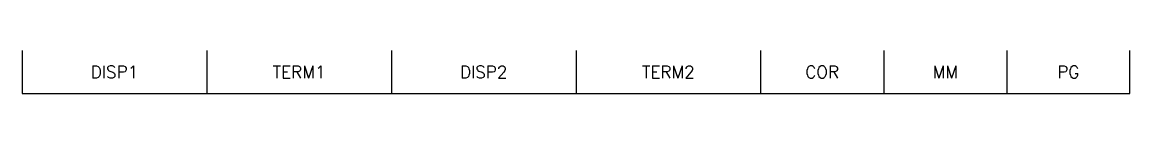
# Model space of a CAD drawing. Header units: millimetres. Extents: x 0 to 180, y -7 to 0.
import ezdxf
from ezdxf.enums import TextEntityAlignment as Align

# ---------------------------------------------------------------- set-up
doc = ezdxf.new("R2010")
doc.units = ezdxf.units.MM
doc.header["$MEASUREMENT"] = 0
doc.layers.get('0').update_dxf_attribs({"linetype": 'CONTINUOUS'})
doc.styles.add('romans', font='romans.shx', dxfattribs={"width": 0.9})

msp = doc.modelspace()

# ---------------------------------------------------------------- linework, layer by layer
at = {"color": 7}
for points in [[(0, 0), (0, -7), (180, -7), (180, 0)], [(30, 0), (30, -7)], [(60, 0), (60, -7)], [(90, 0), (90, -7)], [(120, 0), (120, -7)], [(140, 0), (140, -7)], [(160, 0), (160, -7)]]:
    msp.add_lwpolyline(points, dxfattribs=at)

# ---------------------------------------------------------------- texts
at = {"color": 7, "linetype": 'Continuous', "style": 'romans'}
for tag, p in [('DISP1', (15, -3.5)), ('TERM1', (45, -3.5)), ('DISP2', (75, -3.5)), ('TERM2', (105, -3.5)), ('COR', (130, -3.5)), ('MM', (150, -3.5)), ('PG', (170, -3.5))]:
    msp.add_attdef(tag, text='', height=2, dxfattribs=at).set_placement(p, align=Align.MIDDLE_CENTER)

doc.saveas('drawing.dxf')
